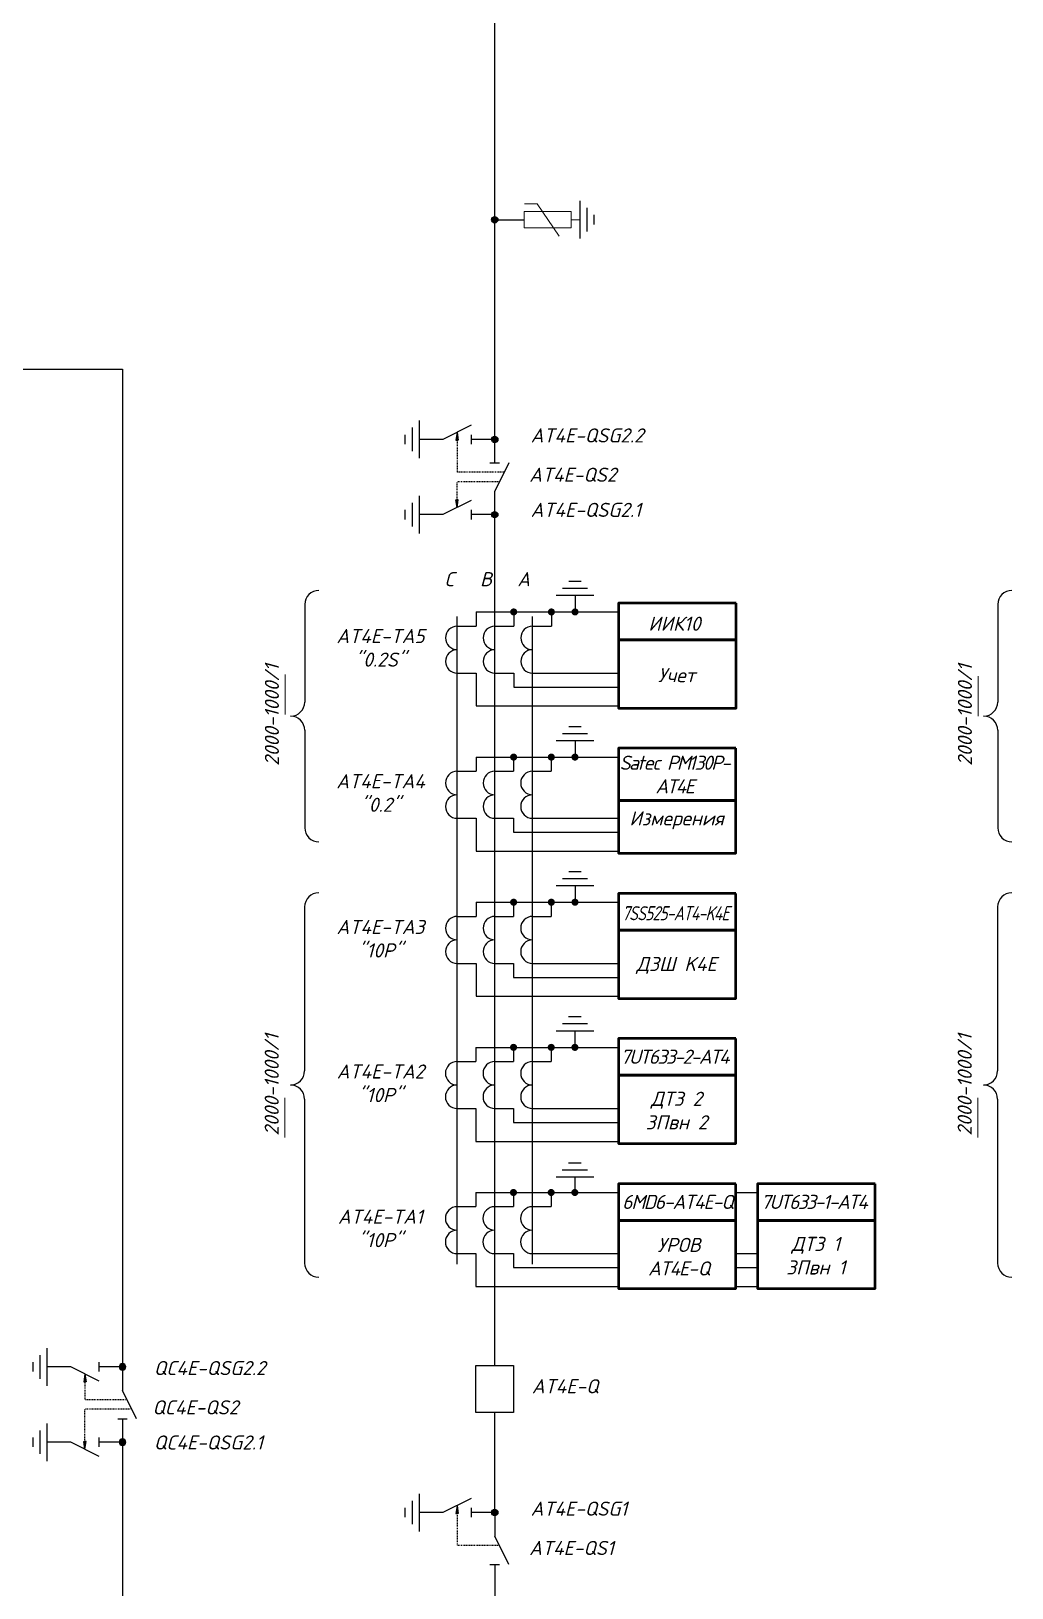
# Model space of a CAD drawing. Header units: millimetres. Extents: x -4534 to -456, y 3875 to 4716.
# Drawn here: x -3807.6 to -3672.1, y 4034.3 to 4249.4 of the extents above; entities that cross this region are included whole.
import ezdxf
from ezdxf.enums import TextEntityAlignment as Align

# ---------------------------------------------------------------- set-up
doc = ezdxf.new("R2010")
doc.units = ezdxf.units.MM
doc.linetypes.add('HIDDEN2', pattern=[0.1875, 0.125, -0.0625])
doc.layers.add('Измерения АСУТП', color=80, linetype='Continuous')
doc.styles.add('ГОСТ 3.0', font='isocpeur.ttf', dxfattribs={"oblique": 15, "height": 3})

# ---------------------------------------------------------------- blocks, each defined once
blk = doc.blocks.new('*U30')
for p, q in [((0, 0), (5, 0)), ((11, 3), (5, 0)), ((11, -1), (11, 1)), ((11, 0), (16, 0))]:
    blk.add_line(p, q)
blk = doc.blocks.new('Точка')
h = blk.add_hatch(color=256)
edge = h.paths.add_edge_path()
edge.add_arc((0, 0), 0.691, 0, 360)
blk.add_circle((0, 0), 0.691)
blk = doc.blocks.new('*U22')
for p, q in [((0, 0), (5, 0)), ((11, 3), (5, 0)), ((11, -1), (11, 1)), ((11, 0), (16, 0))]:
    blk.add_line(p, q)
blk = doc.blocks.new('*U23')
for p, q in [((0, 0), (5, 0)), ((11, 3), (5, 0)), ((11, -1), (11, 1)), ((11, 0), (16, 0))]:
    blk.add_line(p, q)

msp = doc.modelspace()

# ---------------------------------------------------------------- hatches: boundary and pattern name
for points in [[(-3748.92, 4192.88), (-3748.75, 4192.88), (-3748.58, 4192.88), (-3748.75, 4193.97)], [(-3748.75, 4183.57), (-3748.58, 4184.65), (-3748.75, 4184.65), (-3748.92, 4184.65)], [(-3800.18, 4063.88), (-3800.01, 4062.79), (-3800.18, 4062.79), (-3800.35, 4062.79)], [(-3800.35, 4054.56), (-3800.18, 4054.56), (-3800.01, 4054.56), (-3800.18, 4053.48)], [(-3748.92, 4044.62), (-3748.75, 4044.62), (-3748.58, 4044.62), (-3748.75, 4045.71)]]:
    msp.add_hatch(color=0).paths.add_polyline_path(points)

# ---------------------------------------------------------------- linework, layer by layer
at = {"color": 0}
for p, q in [((-3743.55, 4232.71), (-3743.55, 4418.17)), ((-3743.55, 4192.99), (-3743.55, 4232.71)), ((-3743.55, 4223.34), (-3739.46, 4223.34)), ((-3862.86, 4202.71), (-3794.98, 4202.71)), ((-3794.98, 4202.71), (-3794.98, 4064.85)), ((-3746.8, 4194.94), (-3750.7, 4192.99)), ((-3748.75, 4193.97), (-3748.92, 4192.88)), ((-3748.75, 4193.97), (-3748.58, 4192.88)), ((-3746.8, 4193.64), (-3746.8, 4192.34)), ((-3750.7, 4192.99), (-3753.95, 4192.99)), ((-3748.92, 4192.88), (-3748.75, 4192.88)), ((-3748.58, 4192.88), (-3748.75, 4192.88)), ((-3743.55, 4192.99), (-3746.8, 4192.99)), ((-3746.8, 4184.54), (-3750.7, 4182.59)), ((-3748.75, 4183.57), (-3748.92, 4184.65)), ((-3748.92, 4184.65), (-3748.75, 4184.65)), ((-3748.75, 4183.57), (-3748.58, 4184.65)), ((-3748.58, 4184.65), (-3748.75, 4184.65)), ((-3746.8, 4183.24), (-3746.8, 4181.94)), ((-3750.7, 4182.59), (-3753.95, 4182.59)), ((-3743.55, 4182.59), (-3746.8, 4182.59)), ((-3743.55, 4065.07), (-3743.55, 4182.59)), ((-3732.45, 4171.4), (-3732.45, 4169.15)), ((-3748.72, 4167.2), (-3746.12, 4167.2)), ((-3743.52, 4167.2), (-3740.92, 4167.2)), ((-3738.32, 4167.2), (-3735.72, 4167.2)), ((-3748.72, 4160.7), (-3746.12, 4160.7)), ((-3746.12, 4160.7), (-3746.12, 4156.16)), ((-3743.52, 4160.7), (-3740.92, 4160.7)), ((-3740.92, 4160.7), (-3740.92, 4158.77)), ((-3738.32, 4160.7), (-3726.46, 4160.7)), ((-3746.12, 4156.16), (-3726.46, 4156.16)), ((-3732.45, 4151.35), (-3732.45, 4149.1)), ((-3748.73, 4147.15), (-3746.13, 4147.15)), ((-3743.53, 4147.15), (-3740.93, 4147.15)), ((-3738.33, 4147.15), (-3735.73, 4147.15)), ((-3748.73, 4140.65), (-3746.13, 4140.65)), ((-3746.13, 4140.65), (-3746.13, 4136.11)), ((-3743.53, 4140.65), (-3740.93, 4140.65)), ((-3740.93, 4140.65), (-3740.93, 4138.72)), ((-3738.33, 4140.65), (-3726.47, 4140.65)), ((-3746.13, 4136.11), (-3726.47, 4136.11)), ((-3732.45, 4131.3), (-3732.45, 4129.05)), ((-3748.73, 4127.1), (-3746.13, 4127.1)), ((-3743.53, 4127.1), (-3740.93, 4127.1)), ((-3738.33, 4127.1), (-3735.73, 4127.1)), ((-3748.73, 4120.6), (-3746.13, 4120.6)), ((-3746.13, 4120.6), (-3746.13, 4116.06)), ((-3743.53, 4120.6), (-3740.93, 4120.6)), ((-3740.93, 4120.6), (-3740.93, 4118.67)), ((-3738.33, 4120.6), (-3726.47, 4120.6)), ((-3746.13, 4116.06), (-3726.47, 4116.06)), ((-3732.46, 4111.25), (-3732.46, 4109)), ((-3748.74, 4107.05), (-3746.14, 4107.05)), ((-3743.54, 4107.05), (-3740.94, 4107.05)), ((-3738.34, 4107.05), (-3735.74, 4107.05)), ((-3748.74, 4100.55), (-3746.14, 4100.55)), ((-3746.14, 4100.55), (-3746.14, 4096.01)), ((-3743.54, 4100.55), (-3740.94, 4100.55)), ((-3740.94, 4100.55), (-3740.94, 4098.62)), ((-3738.34, 4100.55), (-3726.48, 4100.55)), ((-3746.14, 4096.01), (-3726.48, 4096.01)), ((-3732.47, 4091.06), (-3732.47, 4088.95)), ((-3710.21, 4088.95), (-3707.21, 4088.95)), ((-3748.75, 4087), (-3746.15, 4087)), ((-3743.55, 4087), (-3740.95, 4087)), ((-3738.35, 4087), (-3735.75, 4087)), ((-3748.75, 4080.5), (-3746.15, 4080.5)), ((-3746.15, 4080.5), (-3746.15, 4075.96)), ((-3743.55, 4080.5), (-3740.95, 4080.5)), ((-3740.95, 4080.5), (-3740.95, 4078.57)), ((-3738.35, 4080.5), (-3726.49, 4080.5)), ((-3710.21, 4080.5), (-3707.21, 4080.5)), ((-3710.21, 4078.57), (-3707.21, 4078.57)), ((-3746.15, 4075.96), (-3726.49, 4075.96)), ((-3710.21, 4075.96), (-3707.21, 4075.96)), ((-3802.13, 4064.85), (-3805.38, 4064.85)), ((-3798.23, 4062.9), (-3802.13, 4064.85)), ((-3798.23, 4064.2), (-3798.23, 4065.5)), ((-3794.98, 4064.85), (-3798.23, 4064.85)), ((-3746.15, 4065.07), (-3740.95, 4065.07)), ((-3746.15, 4058.57), (-3746.15, 4065.07)), ((-3740.95, 4065.07), (-3740.95, 4058.57)), ((-3800.18, 4063.88), (-3800.35, 4062.79)), ((-3800.35, 4062.79), (-3800.18, 4062.79)), ((-3800.18, 4063.88), (-3800.01, 4062.79)), ((-3800.01, 4062.79), (-3800.18, 4062.79)), ((-3740.95, 4058.57), (-3746.15, 4058.57)), ((-3743.55, 4044.73), (-3743.55, 4058.57)), ((-3802.13, 4054.45), (-3805.38, 4054.45)), ((-3798.23, 4052.5), (-3802.13, 4054.45)), ((-3800.18, 4053.48), (-3800.35, 4054.56)), ((-3800.35, 4054.56), (-3800.18, 4054.56)), ((-3800.18, 4053.48), (-3800.01, 4054.56)), ((-3800.01, 4054.56), (-3800.18, 4054.56)), ((-3798.23, 4053.8), (-3798.23, 4055.1)), ((-3794.98, 4054.45), (-3798.23, 4054.45)), ((-3794.98, 4054.45), (-3794.98, 4028.56)), ((-3746.8, 4046.68), (-3750.7, 4044.73)), ((-3748.75, 4045.71), (-3748.92, 4044.62)), ((-3748.75, 4045.71), (-3748.58, 4044.62)), ((-3746.8, 4045.38), (-3746.8, 4044.08)), ((-3750.7, 4044.73), (-3753.95, 4044.73)), ((-3748.92, 4044.62), (-3748.75, 4044.62)), ((-3748.58, 4044.62), (-3748.75, 4044.62)), ((-3743.55, 4044.73), (-3746.8, 4044.73)), ((-3743.55, 4034.33), (-3743.55, 4028.56))]:
    msp.add_line(p, q, dxfattribs=at)
at = {"color": 0, "lineweight": 25, "ltscale": 0.25}
for p, q in [((-3731.8, 4225.94), (-3731.8, 4220.74)), ((-3730.82, 4224.97), (-3730.82, 4221.72)), ((-3729.85, 4223.99), (-3729.85, 4222.69)), ((-3755.9, 4192.34), (-3755.9, 4193.64)), ((-3754.93, 4191.37), (-3754.93, 4194.62)), ((-3753.95, 4190.39), (-3753.95, 4195.59)), ((-3753.95, 4179.99), (-3753.95, 4185.19)), ((-3755.9, 4181.94), (-3755.9, 4183.24)), ((-3754.93, 4180.97), (-3754.93, 4184.22)), ((-3805.38, 4062.25), (-3805.38, 4067.45)), ((-3807.33, 4064.2), (-3807.33, 4065.5)), ((-3806.35, 4063.23), (-3806.35, 4066.48)), ((-3806.35, 4052.83), (-3806.35, 4056.08)), ((-3805.38, 4051.85), (-3805.38, 4057.05)), ((-3807.33, 4053.8), (-3807.33, 4055.1)), ((-3755.9, 4044.08), (-3755.9, 4045.38)), ((-3754.93, 4043.11), (-3754.93, 4046.36)), ((-3753.95, 4042.13), (-3753.95, 4047.33))]:
    msp.add_line(p, q, dxfattribs=at)
at = {"color": 0, "lineweight": 18}
for p, q in [((-3732.98, 4224.48), (-3739.46, 4224.48)), ((-3739.46, 4222.2), (-3739.46, 4224.48)), ((-3737.67, 4225.55), (-3739.44, 4225.55)), ((-3737.67, 4225.55), (-3739.44, 4225.55)), ((-3734.64, 4221.08), (-3737.67, 4225.55)), ((-3732.98, 4222.2), (-3732.98, 4224.48)), ((-3732.98, 4222.2), (-3739.46, 4222.2)), ((-3732.98, 4223.34), (-3731.8, 4223.34))]:
    msp.add_line(p, q, dxfattribs=at)
at = {"color": 0, "linetype": 'HIDDEN2'}
for p, q in [((-3748.75, 4192.88), (-3748.75, 4188.44)), ((-3742.25, 4188.44), (-3748.75, 4188.44)), ((-3748.75, 4184.65), (-3748.75, 4187.14)), ((-3742.9, 4187.14), (-3748.75, 4187.14)), ((-3800.18, 4062.79), (-3800.18, 4060.3)), ((-3794.33, 4060.3), (-3800.18, 4060.3)), ((-3800.18, 4054.56), (-3800.18, 4059)), ((-3793.68, 4059), (-3800.18, 4059)), ((-3748.75, 4044.62), (-3748.75, 4040.18)), ((-3742.9, 4040.18), (-3748.75, 4040.18))]:
    msp.add_line(p, q, dxfattribs=at)
at = {"color": 0, "ltscale": 0.25}
for p, q in [((-3730.71, 4172.37), (-3734.18, 4172.37)), ((-3731.58, 4173.35), (-3733.31, 4173.35)), ((-3769.8, 4170.18), (-3769.8, 4156.71)), ((-3729.85, 4171.4), (-3735.05, 4171.4)), ((-3674.03, 4170.18), (-3674.03, 4156.71)), ((-3748.74, 4079.03), (-3748.74, 4168.51)), ((-3746.12, 4169.15), (-3746.12, 4167.2)), ((-3746.12, 4169.15), (-3726.46, 4169.15)), ((-3740.92, 4169.15), (-3740.92, 4167.2)), ((-3738.34, 4079.03), (-3738.34, 4168.51)), ((-3735.72, 4169.15), (-3735.72, 4167.2)), ((-3740.92, 4158.77), (-3726.46, 4158.77)), ((-3769.8, 4152.81), (-3769.8, 4139.34)), ((-3731.59, 4153.3), (-3733.32, 4153.3)), ((-3674.03, 4152.81), (-3674.03, 4139.34)), ((-3729.85, 4151.35), (-3735.05, 4151.35)), ((-3730.72, 4152.32), (-3734.19, 4152.32)), ((-3746.13, 4149.1), (-3746.13, 4147.15)), ((-3746.13, 4149.1), (-3726.47, 4149.1)), ((-3740.93, 4149.1), (-3740.93, 4147.15)), ((-3735.73, 4149.1), (-3735.73, 4147.15)), ((-3740.93, 4138.72), (-3726.47, 4138.72)), ((-3729.85, 4131.3), (-3735.05, 4131.3)), ((-3730.72, 4132.28), (-3734.19, 4132.28)), ((-3731.59, 4133.25), (-3733.32, 4133.25)), ((-3769.82, 4128.41), (-3769.82, 4105.75)), ((-3746.13, 4129.05), (-3746.13, 4127.1)), ((-3746.13, 4129.05), (-3726.47, 4129.05)), ((-3740.93, 4129.05), (-3740.93, 4127.1)), ((-3735.73, 4129.05), (-3735.73, 4127.1)), ((-3674.05, 4128.41), (-3674.05, 4105.75)), ((-3740.93, 4118.67), (-3726.47, 4118.67)), ((-3730.73, 4112.23), (-3734.2, 4112.23)), ((-3731.6, 4113.2), (-3733.33, 4113.2)), ((-3729.86, 4111.25), (-3735.06, 4111.25)), ((-3746.14, 4109), (-3746.14, 4107.05)), ((-3746.14, 4109), (-3726.48, 4109)), ((-3740.94, 4109), (-3740.94, 4107.05)), ((-3735.74, 4109), (-3735.74, 4107.05)), ((-3769.82, 4101.85), (-3769.82, 4079.19)), ((-3674.05, 4101.85), (-3674.05, 4079.19)), ((-3740.94, 4098.62), (-3726.48, 4098.62)), ((-3731.61, 4093.01), (-3733.34, 4093.01)), ((-3729.87, 4091.06), (-3735.07, 4091.06)), ((-3730.74, 4092.04), (-3734.21, 4092.04)), ((-3746.15, 4088.95), (-3746.15, 4087)), ((-3746.15, 4088.95), (-3726.49, 4088.95)), ((-3740.95, 4088.95), (-3740.95, 4087)), ((-3735.75, 4088.95), (-3735.75, 4087)), ((-3740.95, 4078.57), (-3726.49, 4078.57))]:
    msp.add_line(p, q, dxfattribs=at)
at = {"color": 0, "lineweight": 20}
for p, q in [((-3772.52, 4160.5), (-3772.52, 4155)), ((-3676.75, 4160.26), (-3676.75, 4154.76)), ((-3772.54, 4102.05), (-3772.54, 4096.55)), ((-3676.77, 4102.05), (-3676.77, 4096.55))]:
    msp.add_line(p, q, dxfattribs=at)
at = {"color": 0, "lineweight": 50, "ltscale": 0.25}
for points in [[(-3710.2, 4170.37), (-3726.45, 4170.37), (-3726.45, 4165.29), (-3710.2, 4165.29)], [(-3710.2, 4165.29), (-3726.45, 4165.29), (-3726.45, 4155.87), (-3710.2, 4155.87)], [(-3710.21, 4130.27), (-3726.46, 4130.27), (-3726.46, 4125.19), (-3710.21, 4125.19)], [(-3710.21, 4125.19), (-3726.46, 4125.19), (-3726.46, 4115.77), (-3710.21, 4115.77)], [(-3710.21, 4110.22), (-3726.46, 4110.22), (-3726.46, 4105.14), (-3710.21, 4105.14)], [(-3710.21, 4105.14), (-3726.46, 4105.14), (-3726.46, 4095.72), (-3710.21, 4095.72)], [(-3710.21, 4090.17), (-3726.46, 4090.17), (-3726.46, 4085.09), (-3710.21, 4085.09)], [(-3690.96, 4090.17), (-3707.21, 4090.17), (-3707.21, 4085.09), (-3690.96, 4085.09)], [(-3710.21, 4085.09), (-3726.46, 4085.09), (-3726.46, 4075.68), (-3710.21, 4075.68)], [(-3690.96, 4085.09), (-3707.21, 4085.09), (-3707.21, 4075.68), (-3690.96, 4075.68)]]:
    msp.add_lwpolyline(points, close=True, dxfattribs=at)
at = {"color": 0, "ltscale": 0.25, "const_width": 0.487}
for points in [[(-3741.17, 4169.15, 1), (-3740.68, 4169.15, 1)], [(-3735.96, 4169.15, 1), (-3735.47, 4169.15, 1)], [(-3732.69, 4169.15, 1), (-3732.2, 4169.15, 1)], [(-3741.18, 4149.1, 1), (-3740.69, 4149.1, 1)], [(-3735.97, 4149.1, 1), (-3735.48, 4149.1, 1)], [(-3732.7, 4149.1, 1), (-3732.21, 4149.1, 1)], [(-3741.18, 4129.05, 1), (-3740.69, 4129.05, 1)], [(-3735.97, 4129.05, 1), (-3735.48, 4129.05, 1)], [(-3732.7, 4129.05, 1), (-3732.21, 4129.05, 1)], [(-3741.19, 4109, 1), (-3740.7, 4109, 1)], [(-3735.98, 4109, 1), (-3735.49, 4109, 1)], [(-3732.71, 4109, 1), (-3732.22, 4109, 1)], [(-3741.2, 4088.95, 1), (-3740.71, 4088.95, 1)], [(-3735.99, 4088.95, 1), (-3735.5, 4088.95, 1)], [(-3732.72, 4088.95, 1), (-3732.23, 4088.95, 1)]]:
    msp.add_lwpolyline(points, format="xyb", close=True, dxfattribs=at)
at = {"color": 0, "ltscale": 0.25}
for centre, start, end in [((-3767.85, 4170.18), 90, 180), ((-3672.08, 4170.18), 90, 180), ((-3771.75, 4156.71), 270, 0), ((-3675.98, 4156.71), 270, 0), ((-3771.75, 4152.81), 0, 90), ((-3675.98, 4152.81), 0, 90), ((-3767.85, 4139.34), 180, 270), ((-3672.08, 4139.34), 180, 270), ((-3767.87, 4128.41), 90, 180), ((-3672.1, 4128.41), 90, 180), ((-3771.77, 4105.75), 270, 0), ((-3676, 4105.75), 270, 0), ((-3771.77, 4101.85), 0, 90), ((-3676, 4101.85), 0, 90), ((-3767.87, 4079.19), 180, 270), ((-3672.1, 4079.19), 180, 270)]:
    msp.add_arc(centre, 1.95, start, end, dxfattribs=at)
at = {"color": 0}
for centre in [(-3748.72, 4165.57), (-3743.52, 4165.57), (-3738.32, 4165.57), (-3748.72, 4162.32), (-3743.52, 4162.32), (-3738.32, 4162.32), (-3748.73, 4145.52), (-3743.53, 4145.52), (-3738.33, 4145.52), (-3748.73, 4142.27), (-3743.53, 4142.27), (-3738.33, 4142.27), (-3748.73, 4125.47), (-3743.53, 4125.47), (-3738.33, 4125.47), (-3748.73, 4122.22), (-3743.53, 4122.22), (-3738.33, 4122.22), (-3748.74, 4105.42), (-3743.54, 4105.42), (-3738.34, 4105.42), (-3748.74, 4102.17), (-3743.54, 4102.17), (-3738.34, 4102.17), (-3748.75, 4085.37), (-3743.55, 4085.37), (-3738.35, 4085.37), (-3748.75, 4082.12), (-3743.55, 4082.12), (-3738.35, 4082.12)]:
    msp.add_arc(centre, 1.62, 90, 270, dxfattribs=at)
at = {"layer": 'Измерения АСУТП', "color": 0, "lineweight": 50, "ltscale": 0.25}
for points in [[(-3710.21, 4150.32), (-3726.46, 4150.32), (-3726.46, 4143.1), (-3710.21, 4143.1)], [(-3710.21, 4143.1), (-3726.46, 4143.1), (-3726.46, 4135.82), (-3710.21, 4135.82)]]:
    msp.add_lwpolyline(points, close=True, dxfattribs=at)

# ---------------------------------------------------------------- block references
at = {"color": 0, "yscale": 0.65, "zscale": 0.65}
for name, p, xscale, rotation in [('Точка', (-3743.55, 4223.34), 0.65, 180), ('*U23', (-3743.55, 4182.59), -0.65, 270), ('Точка', (-3743.55, 4192.99), 0.65, 180), ('Точка', (-3743.55, 4182.59), 0.65, 180), ('*U22', (-3794.98, 4064.85), 0.65, 270), ('*U30', (-3743.55, 4044.73), 0.65, 270), ('Точка', (-3743.55, 4044.73), 0.65, 180)]:
    msp.add_blockref(name, p, dxfattribs=dict(at, xscale=xscale, rotation=rotation))
at = {"color": 0, "xscale": -0.65, "yscale": 0.65, "zscale": 0.65}
for p in [(-3794.98, 4064.85), (-3794.98, 4054.45)]:
    msp.add_blockref('Точка', p, dxfattribs=at)

# ---------------------------------------------------------------- texts
at = {"color": 0, "style": 'ГОСТ 3.0', "oblique": 15}
for s, p in [('С', (-3749.81, 4173.68)), ('B', (-3744.74, 4173.68)), ('A', (-3739.55, 4173.68))]:
    msp.add_text(s, height=1.95, dxfattribs=at).set_placement(p, align=Align.MIDDLE_CENTER)
for p in [(-3774.34, 4154.9), (-3678.57, 4154.9), (-3774.36, 4103.81), (-3678.59, 4103.81)]:
    msp.add_text('2000-1000/1', height=1.95, rotation=90, dxfattribs=at).set_placement(p, align=Align.MIDDLE_CENTER)
at = {"color": 0, "lineweight": 18, "char_height": 1.95, "width": 7.2421, "attachment_point": 1, "style": 'ГОСТ 3.0'}
for s, insert in [('AT4E-QSG2.2', (-3738.58, 4194.51)), ('AT4E-QS2', (-3738.78, 4189.08)), ('AT4E-QSG2.1', (-3738.58, 4184.23)), ('QC4E-QSG2.2', (-3790.65, 4065.67)), ('AT4E-Q', (-3738.41, 4063.16)), ('QC4E-QS2', (-3790.85, 4060.24)), ('QC4E-QSG2.1', (-3790.65, 4055.39)), ('AT4E-QSG1', (-3738.58, 4046.25)), ('AT4E-QS1', (-3738.78, 4040.82))]:
    msp.add_mtext(s, dxfattribs=dict(at, insert=insert))
at = {"color": 0, "lineweight": 50, "ltscale": 0.25, "char_height": 1.95, "attachment_point": 5, "style": 'ГОСТ 3.0'}
for s, insert in [('ИИК10', (-3718.71, 4167.52)), ('Учет', (-3718.4, 4160.42))]:
    msp.add_mtext(s, dxfattribs=dict(at, insert=insert))
at = {"color": 0, "ltscale": 2, "char_height": 1.95, "width": 21.6953, "attachment_point": 5, "style": 'ГОСТ 3.0'}
for s, insert in [('AT4E-TA5\\P"0.2S"', (-3759.33, 4164.19)), ('AT4E-TA4\\P"0.2"', (-3759.32, 4144.14)), ('AT4E-TA3\\P"10P"', (-3759.33, 4124.01)), ('AT4E-TA2\\P"10P"', (-3759.33, 4104.04)), ('AT4E-TA1\\P"10P"', (-3759.34, 4083.99))]:
    msp.add_mtext(s, dxfattribs=dict(at, insert=insert))
at = {"color": 0, "lineweight": 30, "char_height": 1.95, "attachment_point": 5, "style": 'ГОСТ 3.0'}
for s, insert in [('{\\W0.8;\\T0.9;7SS525-AT4-K4E}', (-3718.6, 4127.53)), ('{\\T0.85;7UT633-2-AT4}', (-3718.73, 4107.7)), ('{\\T0.9;6MD6-AT4E-Q}', (-3718.32, 4087.65)), ('{\\T0.85;7UT633-1-AT4}', (-3699.48, 4087.65))]:
    msp.add_mtext(s, dxfattribs=dict(at, insert=insert))
at = {"color": 0, "char_height": 1.95, "attachment_point": 5, "style": 'ГОСТ 3.0'}
for s, insert in [('{\\C0;ДЗШ K4E}', (-3718.42, 4120.32)), ('{\\C0;ДТЗ 2\\PЗПвн 2}', (-3718.42, 4100.27)), ('{\\C0;УРОВ\\P\\T0.9;\\C256;AT4E}-Q', (-3718.07, 4080.08)), ('{\\C0;ДТЗ 1\\PЗПвн 1}', (-3699.17, 4080.22))]:
    msp.add_mtext(s, dxfattribs=dict(at, insert=insert))
at = {"layer": 'Измерения АСУТП', "color": 0, "lineweight": 30, "insert": (-3718.72, 4146.69), "char_height": 1.95, "attachment_point": 5, "style": 'ГОСТ 3.0'}
msp.add_mtext('{\\T0.8;Satec PM130P-\\PAT4E}', dxfattribs=at)
at = {"layer": 'Измерения АСУТП', "color": 0, "insert": (-3718.41, 4140.37), "char_height": 1.95, "attachment_point": 5, "style": 'ГОСТ 3.0'}
msp.add_mtext('Измерения', dxfattribs=at)

doc.saveas('drawing.dxf')
